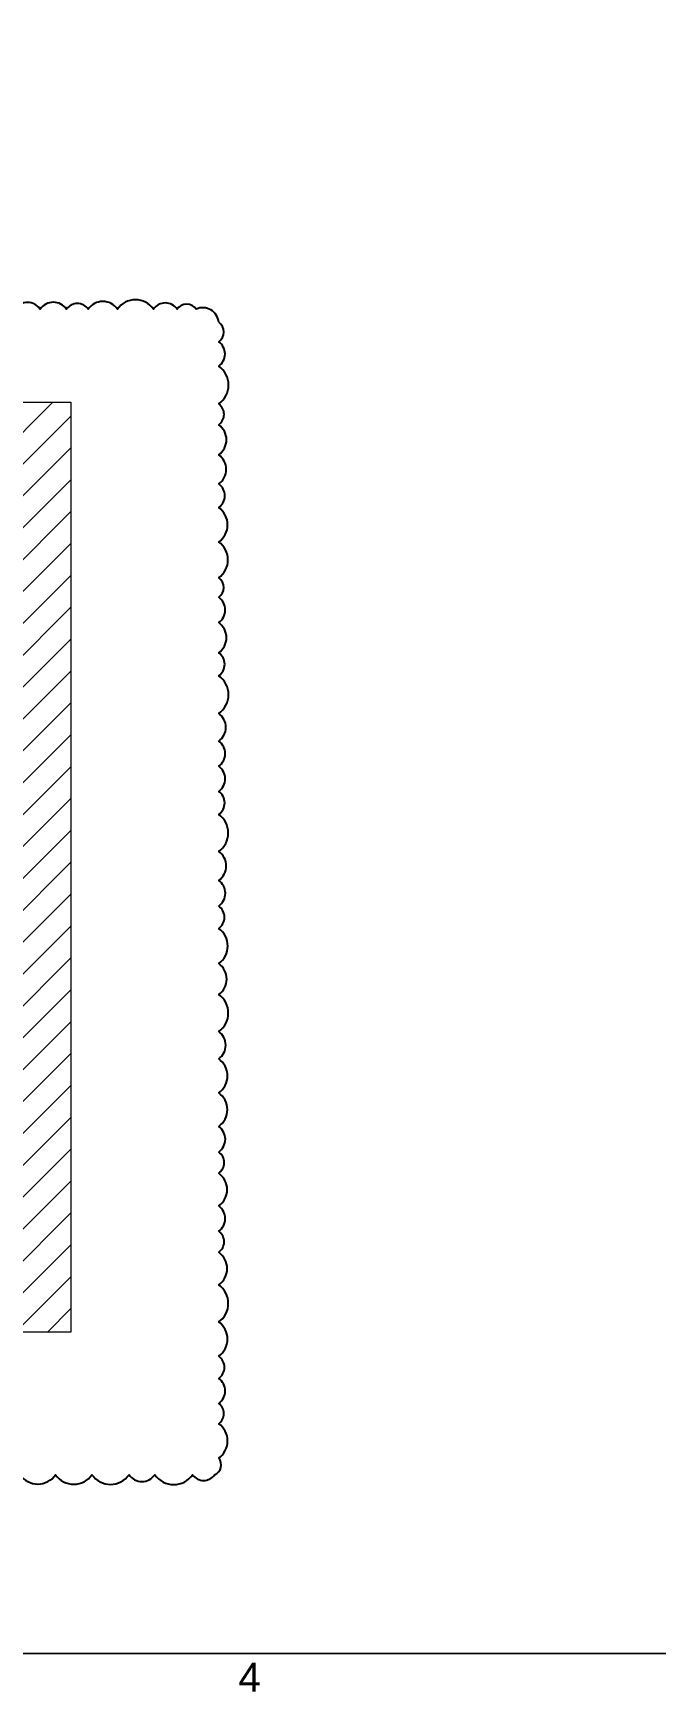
# Model space of a CAD drawing. Header units: inches. Extents: x 0.9 to 36.3, y 0.7 to 23.3.
# Drawn here: x 9.06 to 13.45, y 0.74 to 12.42 of the extents above; entities that cross this region are included whole.
import ezdxf

# ---------------------------------------------------------------- set-up
doc = ezdxf.new("R2010")
doc.units = ezdxf.units.IN
doc.linetypes.add('DASHED2', pattern=[0.375, 0.25, -0.125])
doc.layers.add('Clouds', color=250, linetype='Continuous')
doc.layers.add('PDF_Text', color=7, linetype='Continuous')
doc.layers.add('Panels', color=12, linetype='Continuous', lineweight=9)
doc.layers.add('PDF_Geometry', color=7, linetype='Continuous', lineweight=9, true_color=0x777777)
doc.layers.add('SOLAR PANEL', color=7, linetype='Continuous', lineweight=15, true_color=0x2c31a6)
doc.styles.add('PDF GillSansMTCondensed', font='arial.ttf')

msp = doc.modelspace()

# ---------------------------------------------------------------- hatches: boundary and pattern name
at = {"layer": 'Panels', "linetype": 'Continuous', "ltscale": 6, "true_color": 0x000000, "transparency": 33554559}
h = msp.add_hatch(dxfattribs=at)
h.set_pattern_fill('ANSI31', color=18, scale=0.05)
h.set_pattern_definition([(45, (0, -2.74378), (-0.1122532, 0.1122532), [])])
h.paths.add_polyline_path([(9.323, 9.82), (2.773, 9.82), (2.773, 9.39), (8.893, 9.39), (8.893, 3.27), (9.323, 3.27)])
h.paths.add_polyline_path([(3.006, 9.454), (5.978, 9.497), (5.974, 9.767), (3.002, 9.724)], flags=24)

# ---------------------------------------------------------------- linework, layer by layer
at = {"layer": 'Clouds', "linetype": 'Continuous'}
msp.add_lwpolyline([(8.964, 2.266, 0.520567), (9.214, 2.266, 0.520567), (9.471, 2.266, 0.520567), (9.732, 2.266, 0.520567), (9.914, 2.266, 0.520567), (10.18, 2.266, 0.520567), (10.335, 2.266, 0.520567), (10.364, 2.383, 0.520567), (10.364, 2.626, 0.520567), (10.364, 2.769, 0.520567), (10.364, 2.944, 0.520567), (10.364, 3.101, 0.520567), (10.364, 3.342, 0.520567), (10.364, 3.603, 0.520567), (10.364, 3.833, 0.520567), (10.364, 3.981, 0.520567), (10.364, 4.159, 0.520567), (10.364, 4.39, 0.520567), (10.364, 4.539, 0.520567), (10.364, 4.719, 0.520567), (10.364, 4.955, 0.520567), (10.364, 5.195, 0.520567), (10.364, 5.387, 0.520567), (10.364, 5.648, 0.520567), (10.364, 5.866, 0.520567), (10.364, 6.113, 0.520567), (10.364, 6.271, 0.520567), (10.364, 6.452, 0.520567), (10.364, 6.656, 0.520567), (10.364, 6.916, 0.520567), (10.364, 7.079, 0.520567), (10.364, 7.256, 0.520567), (10.364, 7.433, 0.520567), (10.364, 7.627, 0.520567), (10.364, 7.893, 0.520567), (10.364, 8.055, 0.520567), (10.364, 8.267, 0.520567), (10.364, 8.446, 0.520567), (10.364, 8.583, 0.520567), (10.364, 8.835, 0.520567), (10.364, 9.077, 0.520567), (10.364, 9.244, 0.520567), (10.364, 9.449, 0.520567), (10.364, 9.661, 0.520567), (10.364, 9.807, 0.520567), (10.364, 10.074, 0.520567), (10.364, 10.245, 0.520567), (10.364, 10.382, 0.520567), (10.206, 10.475, 0.520567), (10.071, 10.475, 0.520567), (9.904, 10.475, 0.520567), (9.65, 10.475, 0.520567), (9.444, 10.475, 0.520567), (9.292, 10.475, 0.520567), (9.106, 10.475, 0.520567), (8.928, 10.475, 0.520567)], format="xyb", dxfattribs=at)
at = {"layer": 'PDF_Geometry', "linetype": 'ByBlock'}
msp.add_lwpolyline([(32.364, 1.008), (1.135, 1.008), (32.364, 1.008), (32.364, 22.993), (1.135, 22.993), (32.364, 22.993)], close=True, dxfattribs=at)
at = {"layer": 'SOLAR PANEL', "linetype": 'Continuous', "ltscale": 6}
for p, q in [((2.773, 9.82), (9.323, 9.82)), ((9.323, 9.82), (9.323, 3.27))]:
    msp.add_line(p, q, dxfattribs=at)
at = {"layer": 'SOLAR PANEL', "linetype": 'DASHED2', "ltscale": 6}
msp.add_line((9.323, 3.27), (8.893, 3.27), dxfattribs=at)

# ---------------------------------------------------------------- texts
at = {"layer": 'PDF_Text', "linetype": 'ByBlock', "insert": (10.503, 0.84), "char_height": 0.204, "attachment_point": 4, "style": 'PDF GillSansMTCondensed'}
msp.add_mtext('4', dxfattribs=at)

doc.saveas('drawing.dxf')
